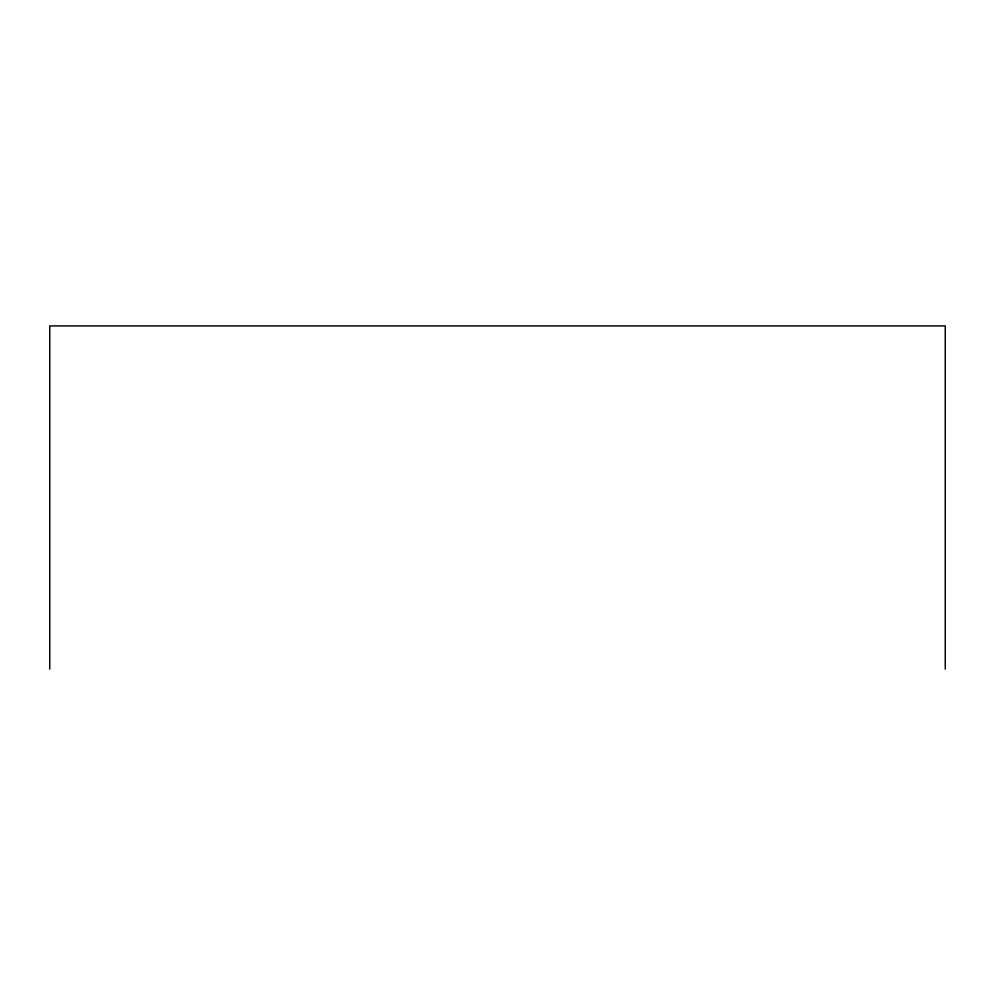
<?xml version="1.0" encoding="UTF-8"?>
<svg xmlns="http://www.w3.org/2000/svg" width="995" height="995" viewBox="0 0 995 995"><rect width="100%" height="100%" fill="white"/><g stroke="black" fill="none" stroke-linecap="round" stroke-linejoin="round"><path stroke-width="1.49" d="M945.25 669.075L945.25 325.925L49.75 325.925L49.75 669.075"/></g></svg>
